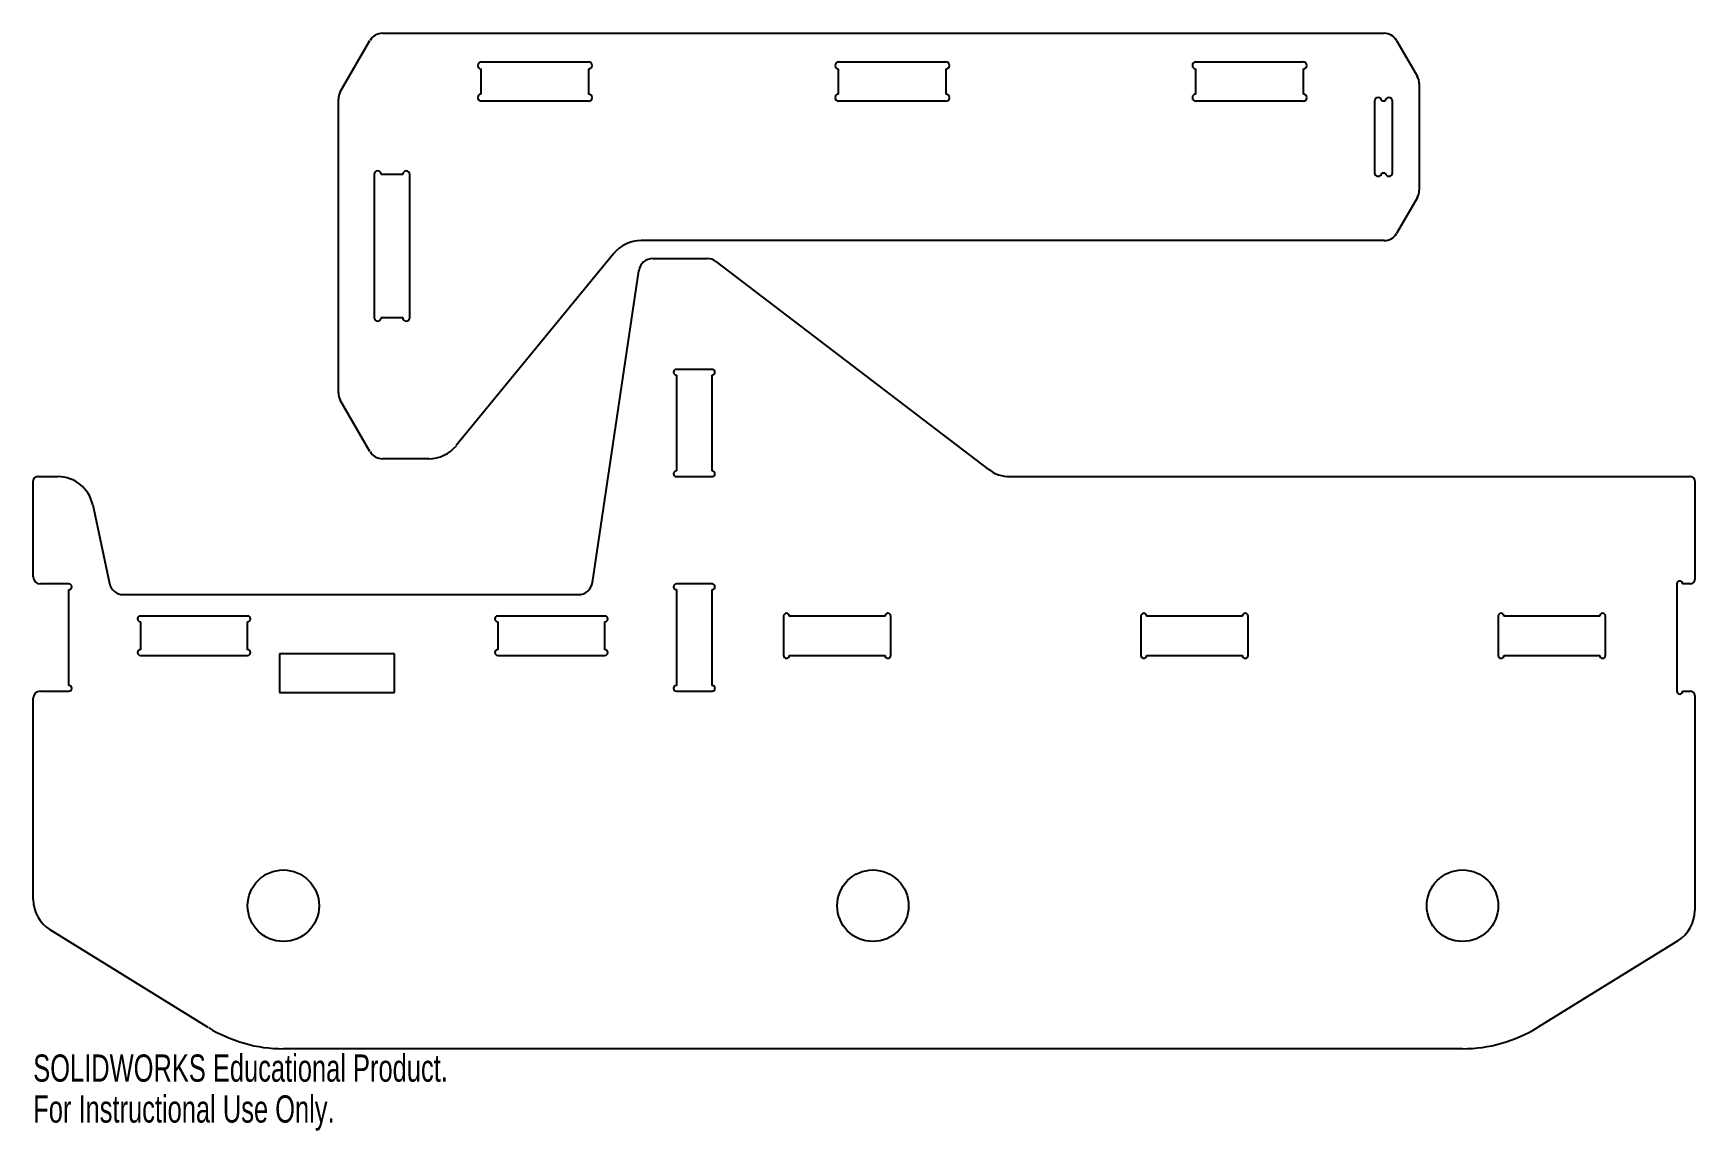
# Model space of a CAD drawing. Header units: inches. Extents: x 0.2 to 11.9, y 9.6 to 17.3.
import ezdxf

# ---------------------------------------------------------------- set-up
doc = ezdxf.new("R2010")
doc.units = ezdxf.units.IN
doc.header["$MEASUREMENT"] = 0
doc.styles.add('SLDTEXTSTYLE0', font='TXT', dxfattribs={"width": 0.7})

msp = doc.modelspace()

# ---------------------------------------------------------------- linework, layer by layer
at = {"color": 7, "linetype": 'Continuous', "lineweight": 25}
for p, q in [((2.373, 16.89), (2.581, 17.25)), ((2.668, 17.3), (9.677, 17.3)), ((9.764, 17.25), (9.909, 16.998)), ((3.36, 17.1), (4.11, 17.1)), ((5.86, 17.1), (6.61, 17.1)), ((8.36, 17.1), (9.11, 17.1)), ((3.36, 16.875), (3.36, 17.05)), ((4.11, 17.05), (4.11, 16.875)), ((5.86, 16.875), (5.86, 17.05)), ((6.61, 17.05), (6.61, 16.875)), ((8.36, 16.875), (8.36, 17.05)), ((9.11, 17.05), (9.11, 16.875)), ((9.922, 16.948), (9.922, 16.202)), ((2.36, 14.785), (2.36, 16.84)), ((4.11, 16.825), (3.36, 16.825)), ((6.61, 16.825), (5.86, 16.825)), ((9.11, 16.825), (8.36, 16.825)), ((9.61, 16.825), (9.61, 16.325)), ((9.685, 16.825), (9.66, 16.825)), ((9.735, 16.325), (9.735, 16.825)), ((2.61, 16.312), (2.61, 15.312)), ((2.81, 16.312), (2.66, 16.312)), ((2.86, 15.312), (2.86, 16.312)), ((9.66, 16.325), (9.685, 16.325)), ((9.909, 16.152), (9.764, 15.9)), ((9.677, 15.85), (4.478, 15.85)), ((4.285, 15.758), (3.185, 14.417)), ((4.561, 15.725), (4.941, 15.725)), ((5.002, 15.705), (6.908, 14.251)), ((4.138, 13.46), (4.462, 15.64)), ((2.66, 15.312), (2.81, 15.312)), ((4.975, 14.95), (4.725, 14.95)), ((4.725, 14.91), (4.725, 14.24)), ((4.975, 14.24), (4.975, 14.91)), ((2.581, 14.375), (2.373, 14.735)), ((2.992, 14.325), (2.668, 14.325)), ((0.255, 14.2), (0.397, 14.2)), ((4.725, 14.2), (4.975, 14.2)), ((7.059, 14.2), (11.82, 14.2)), ((0.225, 13.5), (0.225, 14.17)), ((11.85, 14.17), (11.85, 13.48)), ((0.642, 14.002), (0.758, 13.454)), ((0.475, 13.45), (0.275, 13.45)), ((0.475, 12.74), (0.475, 13.41)), ((0.856, 13.375), (4.039, 13.375)), ((4.975, 13.45), (4.725, 13.45)), ((4.725, 13.41), (4.725, 12.74)), ((4.975, 12.74), (4.975, 13.41)), ((11.725, 13.45), (11.725, 12.7)), ((11.82, 13.45), (11.765, 13.45)), ((1.725, 13.225), (0.975, 13.225)), ((0.975, 13.185), (0.975, 12.99)), ((1.725, 12.99), (1.725, 13.185)), ((4.225, 13.225), (3.475, 13.225)), ((3.475, 13.185), (3.475, 12.99)), ((4.225, 12.99), (4.225, 13.185)), ((5.475, 13.225), (5.475, 12.95)), ((6.185, 13.225), (5.515, 13.225)), ((6.225, 12.95), (6.225, 13.225)), ((7.975, 13.225), (7.975, 12.95)), ((8.685, 13.225), (8.015, 13.225)), ((8.725, 12.95), (8.725, 13.225)), ((10.475, 13.225), (10.475, 12.95)), ((11.185, 13.225), (10.515, 13.225)), ((11.225, 12.95), (11.225, 13.225)), ((0.975, 12.95), (1.725, 12.95)), ((2.752, 12.96), (1.948, 12.96)), ((1.948, 12.96), (1.948, 12.69)), ((2.752, 12.69), (2.752, 12.96)), ((3.475, 12.95), (4.225, 12.95)), ((5.515, 12.95), (6.185, 12.95)), ((8.015, 12.95), (8.685, 12.95)), ((10.515, 12.95), (11.185, 12.95)), ((0.275, 12.7), (0.475, 12.7)), ((1.948, 12.69), (2.752, 12.69)), ((4.725, 12.7), (4.975, 12.7)), ((11.765, 12.7), (11.82, 12.7)), ((0.225, 11.244), (0.225, 12.65)), ((11.85, 12.67), (11.85, 11.167)), ((1.45, 10.349), (0.344, 11.031)), ((11.731, 10.954), (10.75, 10.349)), ((10.225, 10.2), (1.975, 10.2))]:
    msp.add_line(p, q, dxfattribs=at)
for centre in [(1.975, 11.2), (6.1, 11.2), (10.225, 11.2)]:
    msp.add_circle(centre, 0.25, dxfattribs=at)
for centre, radius, start, end in [((2.668, 17.2), 0.1, 90, 150), ((9.677, 17.2), 0.1, 30, 90), ((3.36, 17.075), 0.025, 90, 270), ((4.11, 17.075), 0.025, 270, 90), ((5.86, 17.075), 0.025, 90, 270), ((6.61, 17.075), 0.025, 270, 90), ((8.36, 17.075), 0.025, 90, 270), ((9.11, 17.075), 0.025, 270, 90), ((9.822, 16.948), 0.1, 0, 30), ((2.46, 16.84), 0.1, 150, 180), ((3.36, 16.85), 0.025, 90, 270), ((4.11, 16.85), 0.025, 270, 90), ((5.86, 16.85), 0.025, 90, 270), ((6.61, 16.85), 0.025, 270, 90), ((8.36, 16.85), 0.025, 90, 270), ((9.11, 16.85), 0.025, 270, 90), ((9.635, 16.825), 0.025, 0, 180), ((9.71, 16.825), 0.025, 0, 180), ((2.635, 16.312), 0.025, 0, 180), ((2.835, 16.312), 0.025, 360, 180), ((9.635, 16.325), 0.025, 180, 0), ((9.71, 16.325), 0.025, 180, 0), ((9.822, 16.202), 0.1, 330, 360), ((4.478, 15.6), 0.25, 90, 140.6595), ((9.677, 15.95), 0.1, 270, 330), ((4.561, 15.625), 0.1, 90, 171.5289), ((4.941, 15.625), 0.1, 52.6745, 90), ((2.635, 15.312), 0.025, 180, 0), ((2.835, 15.312), 0.025, 180, 0), ((4.725, 14.93), 0.02, 90, 270), ((4.975, 14.93), 0.02, 270, 90), ((2.46, 14.785), 0.1, 180, 210), ((2.992, 14.575), 0.25, 270, 320.6595), ((2.668, 14.425), 0.1, 210, 270), ((0.255, 14.17), 0.03, 90, 180), ((0.397, 13.95), 0.25, 11.9761, 90), ((4.725, 14.22), 0.02, 90, 270), ((4.975, 14.22), 0.02, 270, 90), ((7.059, 14.45), 0.25, 232.6745, 270), ((11.82, 14.17), 0.03, 0, 90), ((0.275, 13.5), 0.05, 180, 270), ((0.475, 13.43), 0.02, 270, 90), ((0.856, 13.475), 0.1, 191.9761, 270), ((4.039, 13.475), 0.1, 270, 351.5289), ((4.725, 13.43), 0.02, 90, 270), ((4.975, 13.43), 0.02, 270, 90), ((11.745, 13.45), 0.02, 0, 180), ((11.82, 13.48), 0.03, 270, 0), ((0.975, 13.205), 0.02, 90, 270), ((1.725, 13.205), 0.02, 270, 90), ((3.475, 13.205), 0.02, 90, 270), ((4.225, 13.205), 0.02, 270, 90), ((5.495, 13.225), 0.02, 0, 180), ((6.205, 13.225), 0.02, 0, 180), ((7.995, 13.225), 0.02, 0, 180), ((8.705, 13.225), 0.02, 0, 180), ((10.495, 13.225), 0.02, 0, 180), ((11.205, 13.225), 0.02, 0, 180), ((0.975, 12.97), 0.02, 90, 270), ((1.725, 12.97), 0.02, 270, 90), ((3.475, 12.97), 0.02, 90, 270), ((4.225, 12.97), 0.02, 270, 90), ((5.495, 12.95), 0.02, 180, 0), ((6.205, 12.95), 0.02, 180, 0), ((7.995, 12.95), 0.02, 180, 0), ((8.705, 12.95), 0.02, 180, 0), ((10.495, 12.95), 0.02, 180, 0), ((11.205, 12.95), 0.02, 180, 0), ((0.275, 12.65), 0.05, 90, 180), ((0.475, 12.72), 0.02, 270, 90), ((4.725, 12.72), 0.02, 90, 270), ((4.975, 12.72), 0.02, 270, 90), ((11.745, 12.7), 0.02, 180, 0), ((11.82, 12.67), 0.03, 0, 90), ((0.475, 11.244), 0.25, 180, 238.3455), ((11.6, 11.167), 0.25, 301.6545, 0), ((1.975, 11.2), 1, 238.3455, 270), ((10.225, 11.2), 1, 270, 301.6545)]:
    msp.add_arc(centre, radius, start, end, dxfattribs=at)

# ---------------------------------------------------------------- texts
at = {"color": 7, "linetype": 'Continuous', "char_height": 0.1903, "attachment_point": 1, "style": 'SLDTEXTSTYLE0'}
for s, insert in [('SOLIDWORKS Educational Product.', (0.225, 10.16)), ('For Instructional Use Only.', (0.225, 9.874))]:
    msp.add_mtext(s, dxfattribs=dict(at, insert=insert))

doc.saveas('drawing.dxf')
